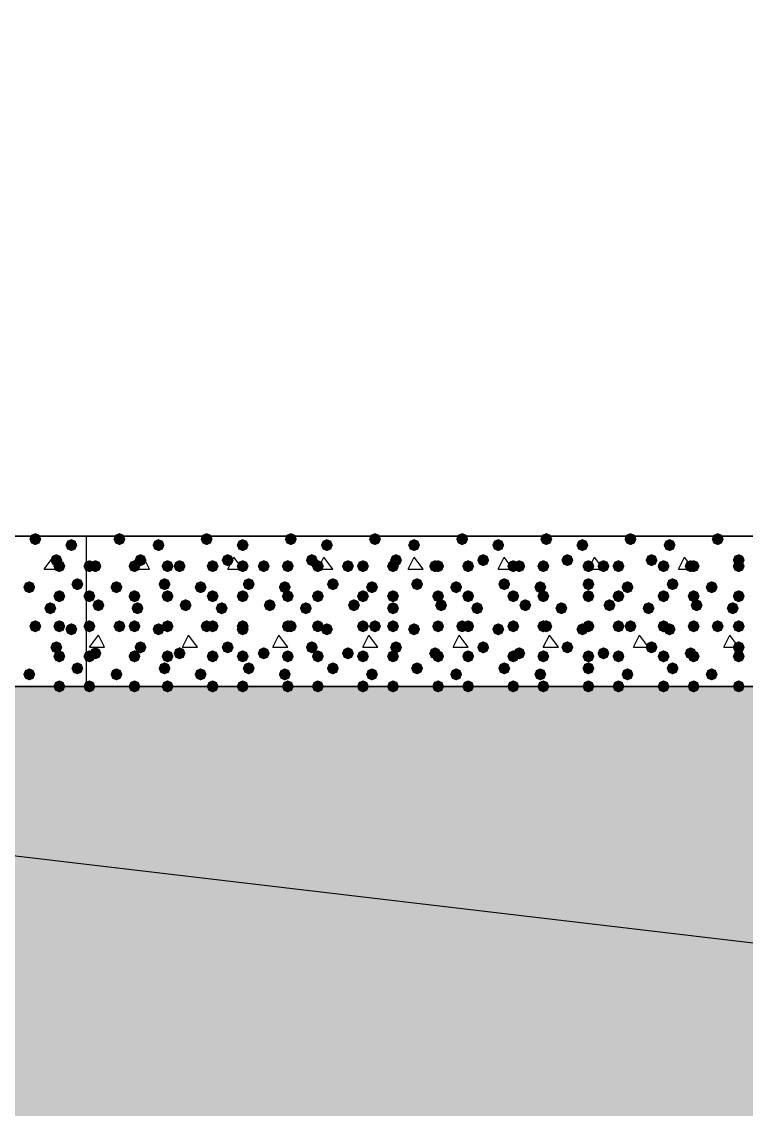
# Model space of a CAD drawing. Header units: millimetres. Extents: x 0 to 420, y 0 to 297.
# Drawn here: x 244.71 to 254.91, y 120.96 to 136.28 of the extents above; entities that cross this region are included whole.
import ezdxf

# ---------------------------------------------------------------- set-up
doc = ezdxf.new("R2010")
doc.units = ezdxf.units.MM
doc.layers.get('0').update_dxf_attribs({"linetype": 'CONTINUOUS'})

msp = doc.modelspace()

# ---------------------------------------------------------------- hatches: boundary and pattern name
at = {"true_color": 0x000007}
for points in [[(244.983, 128.989667), (244.958129, 128.929871), (244.898333, 128.905), (244.838538, 128.929871), (244.813667, 128.989667), (244.838537, 129.049462), (244.898333, 129.074333), (244.958129, 129.049463)], [(245.491, 128.905), (245.466129, 128.845204), (245.406333, 128.820333), (245.346538, 128.845204), (245.321667, 128.905), (245.346537, 128.964796), (245.406333, 128.989667), (245.466129, 128.964796)], [(245.279333, 128.693333), (245.254462, 128.633537), (245.194667, 128.608667), (245.134871, 128.633537), (245.11, 128.693333), (245.134871, 128.753129), (245.194667, 128.778), (245.254462, 128.753129)], [(245.321667, 128.608667), (245.296796, 128.548871), (245.237, 128.524), (245.177204, 128.548871), (245.152333, 128.608667), (245.177204, 128.668462), (245.237, 128.693333), (245.296796, 128.668463)], [(244.898333, 128.312333), (244.873462, 128.252537), (244.813667, 128.227667), (244.753871, 128.252537), (244.729, 128.312333), (244.753871, 128.372129), (244.813667, 128.397), (244.873462, 128.372129)], [(245.575667, 128.354667), (245.550796, 128.294871), (245.491, 128.27), (245.431204, 128.294871), (245.406333, 128.354667), (245.431204, 128.414462), (245.491, 128.439333), (245.550796, 128.414463)], [(245.321667, 128.185333), (245.296796, 128.125538), (245.237, 128.100667), (245.177204, 128.125538), (245.152333, 128.185333), (245.177204, 128.245129), (245.237, 128.27), (245.296796, 128.245129)], [(245.194667, 128.016), (245.169796, 127.956204), (245.11, 127.931333), (245.050204, 127.956204), (245.025333, 128.016), (245.050204, 128.075796), (245.11, 128.100667), (245.169796, 128.075796)], [(244.983, 127.762), (244.958129, 127.702204), (244.898333, 127.677333), (244.838538, 127.702204), (244.813667, 127.762), (244.838537, 127.821796), (244.898333, 127.846667), (244.958129, 127.821796)], [(245.321667, 127.762), (245.296796, 127.702204), (245.237, 127.677333), (245.177204, 127.702204), (245.152333, 127.762), (245.177204, 127.821796), (245.237, 127.846667), (245.296796, 127.821796)], [(245.491, 127.719667), (245.466129, 127.659871), (245.406333, 127.635), (245.346538, 127.659871), (245.321667, 127.719667), (245.346537, 127.779462), (245.406333, 127.804333), (245.466129, 127.779463)], [(245.279333, 127.465667), (245.254462, 127.405871), (245.194667, 127.381), (245.134871, 127.405871), (245.11, 127.465667), (245.134871, 127.525462), (245.194667, 127.550333), (245.254462, 127.525463)], [(245.321667, 127.338667), (245.296796, 127.278871), (245.237, 127.254), (245.177204, 127.278871), (245.152333, 127.338667), (245.177204, 127.398462), (245.237, 127.423333), (245.296796, 127.398463)], [(244.898333, 127.084667), (244.873462, 127.024871), (244.813667, 127), (244.753871, 127.024871), (244.729, 127.084667), (244.753871, 127.144462), (244.813667, 127.169333), (244.873462, 127.144463)], [(245.575667, 127.169333), (245.550796, 127.109537), (245.491, 127.084667), (245.431204, 127.109537), (245.406333, 127.169333), (245.431204, 127.229129), (245.491, 127.254), (245.550796, 127.229129)], [(245.321667, 126.915333), (245.296796, 126.855538), (245.237, 126.830667), (245.177204, 126.855538), (245.152333, 126.915333), (245.177204, 126.975129), (245.237, 127), (245.296796, 126.975129)]]:
    msp.add_hatch(color=0, dxfattribs=at).paths.add_polyline_path(points, flags=0)
at = {"true_color": 0x000008}
for points in [[(246.168333, 128.989667), (246.143463, 128.929871), (246.083667, 128.905), (246.023871, 128.929871), (245.999, 128.989667), (246.023871, 129.049462), (246.083667, 129.074333), (246.143462, 129.049463)], [(246.718667, 128.905), (246.693796, 128.845204), (246.634, 128.820333), (246.574204, 128.845204), (246.549333, 128.905), (246.574204, 128.964796), (246.634, 128.989667), (246.693796, 128.964796)], [(247.396, 128.989667), (247.371129, 128.929871), (247.311333, 128.905), (247.251538, 128.929871), (247.226667, 128.989667), (247.251537, 129.049462), (247.311333, 129.074333), (247.371129, 129.049463)], [(247.904, 128.905), (247.879129, 128.845204), (247.819333, 128.820333), (247.759538, 128.845204), (247.734667, 128.905), (247.759537, 128.964796), (247.819333, 128.989667), (247.879129, 128.964796)], [(248.581333, 128.989667), (248.556462, 128.929871), (248.496667, 128.905), (248.436871, 128.929871), (248.412, 128.989667), (248.436871, 129.049462), (248.496667, 129.074333), (248.556462, 129.049463)], [(249.089333, 128.905), (249.064462, 128.845204), (249.004667, 128.820333), (248.944871, 128.845204), (248.92, 128.905), (248.944871, 128.964796), (249.004667, 128.989667), (249.064462, 128.964796)], [(249.766667, 128.989667), (249.741796, 128.929871), (249.682, 128.905), (249.622204, 128.929871), (249.597333, 128.989667), (249.622204, 129.049462), (249.682, 129.074333), (249.741796, 129.049463)], [(250.317, 128.905), (250.292129, 128.845204), (250.232333, 128.820333), (250.172537, 128.845204), (250.147667, 128.905), (250.172537, 128.964796), (250.232333, 128.989667), (250.292129, 128.964796)], [(250.994333, 128.989667), (250.969462, 128.929871), (250.909667, 128.905), (250.849871, 128.929871), (250.825, 128.989667), (250.849871, 129.049462), (250.909667, 129.074333), (250.969462, 129.049463)], [(251.502333, 128.905), (251.477463, 128.845204), (251.417667, 128.820333), (251.357871, 128.845204), (251.333, 128.905), (251.357871, 128.964796), (251.417667, 128.989667), (251.477462, 128.964796)], [(252.179667, 128.989667), (252.154796, 128.929871), (252.095, 128.905), (252.035204, 128.929871), (252.010333, 128.989667), (252.035204, 129.049462), (252.095, 129.074333), (252.154796, 129.049463)], [(252.687667, 128.905), (252.662796, 128.845204), (252.603, 128.820333), (252.543204, 128.845204), (252.518333, 128.905), (252.543204, 128.964796), (252.603, 128.989667), (252.662796, 128.964796)], [(253.365, 128.989667), (253.340129, 128.929871), (253.280333, 128.905), (253.220538, 128.929871), (253.195667, 128.989667), (253.220537, 129.049462), (253.280333, 129.074333), (253.340129, 129.049463)], [(253.915333, 128.905), (253.890462, 128.845204), (253.830667, 128.820333), (253.770871, 128.845204), (253.746, 128.905), (253.770871, 128.964796), (253.830667, 128.989667), (253.890462, 128.964796)], [(254.592667, 128.989667), (254.567796, 128.929871), (254.508, 128.905), (254.448204, 128.929871), (254.423333, 128.989667), (254.448204, 129.049462), (254.508, 129.074333), (254.567796, 129.049463)], [(245.745, 128.608667), (245.720129, 128.548871), (245.660333, 128.524), (245.600538, 128.548871), (245.575667, 128.608667), (245.600537, 128.668462), (245.660333, 128.693333), (245.720129, 128.668463)], [(245.829667, 128.608667), (245.804796, 128.548871), (245.745, 128.524), (245.685204, 128.548871), (245.660333, 128.608667), (245.685204, 128.668462), (245.745, 128.693333), (245.804796, 128.668463)], [(246.38, 128.608667), (246.355129, 128.548871), (246.295333, 128.524), (246.235538, 128.548871), (246.210667, 128.608667), (246.235537, 128.668462), (246.295333, 128.693333), (246.355129, 128.668463)], [(246.464667, 128.693333), (246.439796, 128.633537), (246.38, 128.608667), (246.320204, 128.633537), (246.295333, 128.693333), (246.320204, 128.753129), (246.38, 128.778), (246.439796, 128.753129)], [(246.845667, 128.608667), (246.820796, 128.548871), (246.761, 128.524), (246.701204, 128.548871), (246.676333, 128.608667), (246.701204, 128.668462), (246.761, 128.693333), (246.820796, 128.668463)], [(247.015, 128.608667), (246.990129, 128.548871), (246.930333, 128.524), (246.870538, 128.548871), (246.845667, 128.608667), (246.870537, 128.668462), (246.930333, 128.693333), (246.990129, 128.668463)], [(247.480667, 128.608667), (247.455796, 128.548871), (247.396, 128.524), (247.336204, 128.548871), (247.311333, 128.608667), (247.336204, 128.668462), (247.396, 128.693333), (247.455796, 128.668463)], [(247.692333, 128.693333), (247.667463, 128.633537), (247.607667, 128.608667), (247.547871, 128.633537), (247.523, 128.693333), (247.547871, 128.753129), (247.607667, 128.778), (247.667462, 128.753129)], [(247.904, 128.608667), (247.879129, 128.548871), (247.819333, 128.524), (247.759538, 128.548871), (247.734667, 128.608667), (247.759537, 128.668462), (247.819333, 128.693333), (247.879129, 128.668463)], [(248.200333, 128.608667), (248.175462, 128.548871), (248.115667, 128.524), (248.055871, 128.548871), (248.031, 128.608667), (248.055871, 128.668462), (248.115667, 128.693333), (248.175462, 128.668463)], [(248.539, 128.608667), (248.514129, 128.548871), (248.454333, 128.524), (248.394538, 128.548871), (248.369667, 128.608667), (248.394537, 128.668462), (248.454333, 128.693333), (248.514129, 128.668463)], [(248.877667, 128.693333), (248.852796, 128.633537), (248.793, 128.608667), (248.733204, 128.633537), (248.708333, 128.693333), (248.733204, 128.753129), (248.793, 128.778), (248.852796, 128.753129)], [(248.962333, 128.608667), (248.937462, 128.548871), (248.877667, 128.524), (248.817871, 128.548871), (248.793, 128.608667), (248.817871, 128.668462), (248.877667, 128.693333), (248.937462, 128.668463)], [(249.385667, 128.608667), (249.360796, 128.548871), (249.301, 128.524), (249.241204, 128.548871), (249.216333, 128.608667), (249.241204, 128.668462), (249.301, 128.693333), (249.360796, 128.668463)], [(249.597333, 128.608667), (249.572462, 128.548871), (249.512667, 128.524), (249.452871, 128.548871), (249.428, 128.608667), (249.452871, 128.668462), (249.512667, 128.693333), (249.572462, 128.668463)], [(250.020667, 128.608667), (249.995796, 128.548871), (249.936, 128.524), (249.876204, 128.548871), (249.851333, 128.608667), (249.876204, 128.668462), (249.936, 128.693333), (249.995796, 128.668463)], [(250.063, 128.693333), (250.038129, 128.633537), (249.978333, 128.608667), (249.918538, 128.633537), (249.893667, 128.693333), (249.918537, 128.753129), (249.978333, 128.778), (250.038129, 128.753129)], [(250.613333, 128.608667), (250.588462, 128.548871), (250.528667, 128.524), (250.468871, 128.548871), (250.444, 128.608667), (250.468871, 128.668462), (250.528667, 128.693333), (250.588462, 128.668463)], [(250.655667, 128.608667), (250.630796, 128.548871), (250.571, 128.524), (250.511204, 128.548871), (250.486333, 128.608667), (250.511204, 128.668462), (250.571, 128.693333), (250.630796, 128.668463)], [(251.079, 128.608667), (251.054129, 128.548871), (250.994333, 128.524), (250.934538, 128.548871), (250.909667, 128.608667), (250.934537, 128.668462), (250.994333, 128.693333), (251.054129, 128.668463)], [(251.290667, 128.693333), (251.265796, 128.633537), (251.206, 128.608667), (251.146204, 128.633537), (251.121333, 128.693333), (251.146204, 128.753129), (251.206, 128.778), (251.265796, 128.753129)], [(251.714, 128.608667), (251.689129, 128.548871), (251.629333, 128.524), (251.569538, 128.548871), (251.544667, 128.608667), (251.569537, 128.668462), (251.629333, 128.693333), (251.689129, 128.668463)], [(251.798667, 128.608667), (251.773796, 128.548871), (251.714, 128.524), (251.654204, 128.548871), (251.629333, 128.608667), (251.654204, 128.668462), (251.714, 128.693333), (251.773796, 128.668463)], [(252.137333, 128.608667), (252.112462, 128.548871), (252.052667, 128.524), (251.992871, 128.548871), (251.968, 128.608667), (251.992871, 128.668462), (252.052667, 128.693333), (252.112462, 128.668463)], [(252.476, 128.693333), (252.451129, 128.633537), (252.391333, 128.608667), (252.331538, 128.633537), (252.306667, 128.693333), (252.331537, 128.753129), (252.391333, 128.778), (252.451129, 128.753129)], [(252.772333, 128.608667), (252.747462, 128.548871), (252.687667, 128.524), (252.627871, 128.548871), (252.603, 128.608667), (252.627871, 128.668462), (252.687667, 128.693333), (252.747462, 128.668463)], [(252.984, 128.608667), (252.959129, 128.548871), (252.899333, 128.524), (252.839538, 128.548871), (252.814667, 128.608667), (252.839537, 128.668462), (252.899333, 128.693333), (252.959129, 128.668463)], [(253.195667, 128.608667), (253.170796, 128.548871), (253.111, 128.524), (253.051204, 128.548871), (253.026333, 128.608667), (253.051204, 128.668462), (253.111, 128.693333), (253.170796, 128.668463)], [(253.661333, 128.693333), (253.636462, 128.633537), (253.576667, 128.608667), (253.516871, 128.633537), (253.492, 128.693333), (253.516871, 128.753129), (253.576667, 128.778), (253.636462, 128.753129)], [(253.830667, 128.608667), (253.805796, 128.548871), (253.746, 128.524), (253.686204, 128.548871), (253.661333, 128.608667), (253.686204, 128.668462), (253.746, 128.693333), (253.805796, 128.668463)], [(254.211667, 128.608667), (254.186796, 128.548871), (254.127, 128.524), (254.067204, 128.548871), (254.042333, 128.608667), (254.067204, 128.668462), (254.127, 128.693333), (254.186796, 128.668463)], [(254.254, 128.608667), (254.229129, 128.548871), (254.169333, 128.524), (254.109537, 128.548871), (254.084667, 128.608667), (254.109537, 128.668462), (254.169333, 128.693333), (254.229129, 128.668463)], [(254.889, 128.693333), (254.864129, 128.633537), (254.804333, 128.608667), (254.744538, 128.633537), (254.719667, 128.693333), (254.744537, 128.753129), (254.804333, 128.778), (254.864129, 128.753129)], [(254.889, 128.608667), (254.864129, 128.548871), (254.804333, 128.524), (254.744538, 128.548871), (254.719667, 128.608667), (254.744537, 128.668462), (254.804333, 128.693333), (254.864129, 128.668463)], [(246.126, 128.312333), (246.101129, 128.252537), (246.041333, 128.227667), (245.981538, 128.252537), (245.956667, 128.312333), (245.981537, 128.372129), (246.041333, 128.397), (246.101129, 128.372129)], [(246.803333, 128.354667), (246.778462, 128.294871), (246.718667, 128.27), (246.658871, 128.294871), (246.634, 128.354667), (246.658871, 128.414462), (246.718667, 128.439333), (246.778462, 128.414463)], [(247.311333, 128.312333), (247.286462, 128.252537), (247.226667, 128.227667), (247.166871, 128.252537), (247.142, 128.312333), (247.166871, 128.372129), (247.226667, 128.397), (247.286462, 128.372129)], [(247.988667, 128.354667), (247.963796, 128.294871), (247.904, 128.27), (247.844204, 128.294871), (247.819333, 128.354667), (247.844204, 128.414462), (247.904, 128.439333), (247.963796, 128.414463)], [(248.496667, 128.312333), (248.471796, 128.252537), (248.412, 128.227667), (248.352204, 128.252537), (248.327333, 128.312333), (248.352204, 128.372129), (248.412, 128.397), (248.471796, 128.372129)], [(249.174, 128.354667), (249.149129, 128.294871), (249.089333, 128.27), (249.029538, 128.294871), (249.004667, 128.354667), (249.029537, 128.414462), (249.089333, 128.439333), (249.149129, 128.414463)], [(249.724333, 128.312333), (249.699462, 128.252537), (249.639667, 128.227667), (249.579871, 128.252537), (249.555, 128.312333), (249.579871, 128.372129), (249.639667, 128.397), (249.699462, 128.372129)], [(250.359333, 128.354667), (250.334463, 128.294871), (250.274667, 128.27), (250.214871, 128.294871), (250.19, 128.354667), (250.214871, 128.414462), (250.274667, 128.439333), (250.334462, 128.414463)], [(250.909667, 128.312333), (250.884796, 128.252537), (250.825, 128.227667), (250.765204, 128.252537), (250.740333, 128.312333), (250.765204, 128.372129), (250.825, 128.397), (250.884796, 128.372129)], [(251.587, 128.354667), (251.562129, 128.294871), (251.502333, 128.27), (251.442537, 128.294871), (251.417667, 128.354667), (251.442537, 128.414462), (251.502333, 128.439333), (251.562129, 128.414463)], [(252.095, 128.312333), (252.070129, 128.252537), (252.010333, 128.227667), (251.950538, 128.252537), (251.925667, 128.312333), (251.950537, 128.372129), (252.010333, 128.397), (252.070129, 128.372129)], [(252.772333, 128.354667), (252.747462, 128.294871), (252.687667, 128.27), (252.627871, 128.294871), (252.603, 128.354667), (252.627871, 128.414462), (252.687667, 128.439333), (252.747462, 128.414463)], [(253.322667, 128.312333), (253.297796, 128.252537), (253.238, 128.227667), (253.178204, 128.252537), (253.153333, 128.312333), (253.178204, 128.372129), (253.238, 128.397), (253.297796, 128.372129)], [(253.957667, 128.354667), (253.932796, 128.294871), (253.873, 128.27), (253.813204, 128.294871), (253.788333, 128.354667), (253.813204, 128.414462), (253.873, 128.439333), (253.932796, 128.414463)], [(254.508, 128.312333), (254.483129, 128.252537), (254.423333, 128.227667), (254.363538, 128.252537), (254.338667, 128.312333), (254.363537, 128.372129), (254.423333, 128.397), (254.483129, 128.372129)], [(245.745, 128.185333), (245.720129, 128.125538), (245.660333, 128.100667), (245.600538, 128.125538), (245.575667, 128.185333), (245.600537, 128.245129), (245.660333, 128.27), (245.720129, 128.245129)], [(246.38, 128.185333), (246.355129, 128.125538), (246.295333, 128.100667), (246.235538, 128.125538), (246.210667, 128.185333), (246.235537, 128.245129), (246.295333, 128.27), (246.355129, 128.245129)], [(246.845667, 128.185333), (246.820796, 128.125538), (246.761, 128.100667), (246.701204, 128.125538), (246.676333, 128.185333), (246.701204, 128.245129), (246.761, 128.27), (246.820796, 128.245129)], [(247.480667, 128.185333), (247.455796, 128.125538), (247.396, 128.100667), (247.336204, 128.125538), (247.311333, 128.185333), (247.336204, 128.245129), (247.396, 128.27), (247.455796, 128.245129)], [(247.904, 128.185333), (247.879129, 128.125538), (247.819333, 128.100667), (247.759538, 128.125538), (247.734667, 128.185333), (247.759537, 128.245129), (247.819333, 128.27), (247.879129, 128.245129)], [(248.539, 128.185333), (248.514129, 128.125538), (248.454333, 128.100667), (248.394538, 128.125538), (248.369667, 128.185333), (248.394537, 128.245129), (248.454333, 128.27), (248.514129, 128.245129)], [(248.962333, 128.185333), (248.937462, 128.125538), (248.877667, 128.100667), (248.817871, 128.125538), (248.793, 128.185333), (248.817871, 128.245129), (248.877667, 128.27), (248.937462, 128.245129)], [(249.597333, 128.185333), (249.572462, 128.125538), (249.512667, 128.100667), (249.452871, 128.125538), (249.428, 128.185333), (249.452871, 128.245129), (249.512667, 128.27), (249.572462, 128.245129)], [(250.020667, 128.185333), (249.995796, 128.125538), (249.936, 128.100667), (249.876204, 128.125538), (249.851333, 128.185333), (249.876204, 128.245129), (249.936, 128.27), (249.995796, 128.245129)], [(250.655667, 128.185333), (250.630796, 128.125538), (250.571, 128.100667), (250.511204, 128.125538), (250.486333, 128.185333), (250.511204, 128.245129), (250.571, 128.27), (250.630796, 128.245129)], [(251.079, 128.185333), (251.054129, 128.125538), (250.994333, 128.100667), (250.934538, 128.125538), (250.909667, 128.185333), (250.934537, 128.245129), (250.994333, 128.27), (251.054129, 128.245129)], [(251.714, 128.185333), (251.689129, 128.125538), (251.629333, 128.100667), (251.569538, 128.125538), (251.544667, 128.185333), (251.569537, 128.245129), (251.629333, 128.27), (251.689129, 128.245129)], [(252.137333, 128.185333), (252.112462, 128.125538), (252.052667, 128.100667), (251.992871, 128.125538), (251.968, 128.185333), (251.992871, 128.245129), (252.052667, 128.27), (252.112462, 128.245129)], [(252.772333, 128.185333), (252.747462, 128.125538), (252.687667, 128.100667), (252.627871, 128.125538), (252.603, 128.185333), (252.627871, 128.245129), (252.687667, 128.27), (252.747462, 128.245129)], [(253.195667, 128.185333), (253.170796, 128.125538), (253.111, 128.100667), (253.051204, 128.125538), (253.026333, 128.185333), (253.051204, 128.245129), (253.111, 128.27), (253.170796, 128.245129)], [(253.830667, 128.185333), (253.805796, 128.125538), (253.746, 128.100667), (253.686204, 128.125538), (253.661333, 128.185333), (253.686204, 128.245129), (253.746, 128.27), (253.805796, 128.245129)], [(254.254, 128.185333), (254.229129, 128.125538), (254.169333, 128.100667), (254.109537, 128.125538), (254.084667, 128.185333), (254.109537, 128.245129), (254.169333, 128.27), (254.229129, 128.245129)], [(254.889, 128.185333), (254.864129, 128.125538), (254.804333, 128.100667), (254.744538, 128.125538), (254.719667, 128.185333), (254.744537, 128.245129), (254.804333, 128.27), (254.864129, 128.245129)], [(245.872, 128.058333), (245.847129, 127.998538), (245.787333, 127.973667), (245.727537, 127.998538), (245.702667, 128.058333), (245.727537, 128.118129), (245.787333, 128.143), (245.847129, 128.118129)], [(246.422333, 128.016), (246.397462, 127.956204), (246.337667, 127.931333), (246.277871, 127.956204), (246.253, 128.016), (246.277871, 128.075796), (246.337667, 128.100667), (246.397462, 128.075796)], [(247.099667, 128.058333), (247.074796, 127.998538), (247.015, 127.973667), (246.955204, 127.998538), (246.930333, 128.058333), (246.955204, 128.118129), (247.015, 128.143), (247.074796, 128.118129)], [(247.607667, 128.016), (247.582796, 127.956204), (247.523, 127.931333), (247.463204, 127.956204), (247.438333, 128.016), (247.463204, 128.075796), (247.523, 128.100667), (247.582796, 128.075796)], [(248.285, 128.058333), (248.260129, 127.998538), (248.200333, 127.973667), (248.140537, 127.998538), (248.115667, 128.058333), (248.140537, 128.118129), (248.200333, 128.143), (248.260129, 128.118129)], [(248.793, 128.016), (248.768129, 127.956204), (248.708333, 127.931333), (248.648538, 127.956204), (248.623667, 128.016), (248.648537, 128.075796), (248.708333, 128.100667), (248.768129, 128.075796)], [(249.470333, 128.058333), (249.445462, 127.998538), (249.385667, 127.973667), (249.325871, 127.998538), (249.301, 128.058333), (249.325871, 128.118129), (249.385667, 128.143), (249.445462, 128.118129)], [(250.020667, 128.016), (249.995796, 127.956204), (249.936, 127.931333), (249.876204, 127.956204), (249.851333, 128.016), (249.876204, 128.075796), (249.936, 128.100667), (249.995796, 128.075796)], [(250.698, 128.058333), (250.673129, 127.998538), (250.613333, 127.973667), (250.553538, 127.998538), (250.528667, 128.058333), (250.553537, 128.118129), (250.613333, 128.143), (250.673129, 128.118129)], [(251.206, 128.016), (251.181129, 127.956204), (251.121333, 127.931333), (251.061538, 127.956204), (251.036667, 128.016), (251.061537, 128.075796), (251.121333, 128.100667), (251.181129, 128.075796)], [(251.883333, 128.058333), (251.858462, 127.998538), (251.798667, 127.973667), (251.738871, 127.998538), (251.714, 128.058333), (251.738871, 128.118129), (251.798667, 128.143), (251.858462, 128.118129)], [(252.391333, 128.016), (252.366462, 127.956204), (252.306667, 127.931333), (252.246871, 127.956204), (252.222, 128.016), (252.246871, 128.075796), (252.306667, 128.100667), (252.366462, 128.075796)], [(253.068667, 128.058333), (253.043796, 127.998538), (252.984, 127.973667), (252.924204, 127.998538), (252.899333, 128.058333), (252.924204, 128.118129), (252.984, 128.143), (253.043796, 128.118129)], [(253.619, 128.016), (253.594129, 127.956204), (253.534333, 127.931333), (253.474538, 127.956204), (253.449667, 128.016), (253.474537, 128.075796), (253.534333, 128.100667), (253.594129, 128.075796)], [(254.296333, 128.058333), (254.271462, 127.998538), (254.211667, 127.973667), (254.151871, 127.998538), (254.127, 128.058333), (254.151871, 128.118129), (254.211667, 128.143), (254.271462, 128.118129)], [(254.804333, 128.016), (254.779462, 127.956204), (254.719667, 127.931333), (254.659871, 127.956204), (254.635, 128.016), (254.659871, 128.075796), (254.719667, 128.100667), (254.779462, 128.075796)], [(245.745, 127.762), (245.720129, 127.702204), (245.660333, 127.677333), (245.600538, 127.702204), (245.575667, 127.762), (245.600537, 127.821796), (245.660333, 127.846667), (245.720129, 127.821796)], [(246.168333, 127.762), (246.143463, 127.702204), (246.083667, 127.677333), (246.023871, 127.702204), (245.999, 127.762), (246.023871, 127.821796), (246.083667, 127.846667), (246.143462, 127.821796)], [(246.38, 127.762), (246.355129, 127.702204), (246.295333, 127.677333), (246.235538, 127.702204), (246.210667, 127.762), (246.235537, 127.821796), (246.295333, 127.846667), (246.355129, 127.821796)], [(246.718667, 127.719667), (246.693796, 127.659871), (246.634, 127.635), (246.574204, 127.659871), (246.549333, 127.719667), (246.574204, 127.779462), (246.634, 127.804333), (246.693796, 127.779463)], [(246.845667, 127.762), (246.820796, 127.702204), (246.761, 127.677333), (246.701204, 127.702204), (246.676333, 127.762), (246.701204, 127.821796), (246.761, 127.846667), (246.820796, 127.821796)], [(247.396, 127.762), (247.371129, 127.702204), (247.311333, 127.677333), (247.251538, 127.702204), (247.226667, 127.762), (247.251537, 127.821796), (247.311333, 127.846667), (247.371129, 127.821796)], [(247.480667, 127.762), (247.455796, 127.702204), (247.396, 127.677333), (247.336204, 127.702204), (247.311333, 127.762), (247.336204, 127.821796), (247.396, 127.846667), (247.455796, 127.821796)], [(247.904, 127.762), (247.879129, 127.702204), (247.819333, 127.677333), (247.759538, 127.702204), (247.734667, 127.762), (247.759537, 127.821796), (247.819333, 127.846667), (247.879129, 127.821796)], [(247.904, 127.719667), (247.879129, 127.659871), (247.819333, 127.635), (247.759538, 127.659871), (247.734667, 127.719667), (247.759537, 127.779462), (247.819333, 127.804333), (247.879129, 127.779463)], [(248.539, 127.762), (248.514129, 127.702204), (248.454333, 127.677333), (248.394538, 127.702204), (248.369667, 127.762), (248.394537, 127.821796), (248.454333, 127.846667), (248.514129, 127.821796)], [(248.581333, 127.762), (248.556462, 127.702204), (248.496667, 127.677333), (248.436871, 127.702204), (248.412, 127.762), (248.436871, 127.821796), (248.496667, 127.846667), (248.556462, 127.821796)], [(248.962333, 127.762), (248.937462, 127.702204), (248.877667, 127.677333), (248.817871, 127.702204), (248.793, 127.762), (248.817871, 127.821796), (248.877667, 127.846667), (248.937462, 127.821796)], [(249.089333, 127.719667), (249.064462, 127.659871), (249.004667, 127.635), (248.944871, 127.659871), (248.92, 127.719667), (248.944871, 127.779462), (249.004667, 127.804333), (249.064462, 127.779463)], [(249.597333, 127.762), (249.572462, 127.702204), (249.512667, 127.677333), (249.452871, 127.702204), (249.428, 127.762), (249.452871, 127.821796), (249.512667, 127.846667), (249.572462, 127.821796)], [(249.766667, 127.762), (249.741796, 127.702204), (249.682, 127.677333), (249.622204, 127.702204), (249.597333, 127.762), (249.622204, 127.821796), (249.682, 127.846667), (249.741796, 127.821796)], [(250.020667, 127.762), (249.995796, 127.702204), (249.936, 127.677333), (249.876204, 127.702204), (249.851333, 127.762), (249.876204, 127.821796), (249.936, 127.846667), (249.995796, 127.821796)], [(250.317, 127.719667), (250.292129, 127.659871), (250.232333, 127.635), (250.172537, 127.659871), (250.147667, 127.719667), (250.172537, 127.779462), (250.232333, 127.804333), (250.292129, 127.779463)], [(250.655667, 127.762), (250.630796, 127.702204), (250.571, 127.677333), (250.511204, 127.702204), (250.486333, 127.762), (250.511204, 127.821796), (250.571, 127.846667), (250.630796, 127.821796)], [(250.994333, 127.762), (250.969462, 127.702204), (250.909667, 127.677333), (250.849871, 127.702204), (250.825, 127.762), (250.849871, 127.821796), (250.909667, 127.846667), (250.969462, 127.821796)], [(251.079, 127.762), (251.054129, 127.702204), (250.994333, 127.677333), (250.934538, 127.702204), (250.909667, 127.762), (250.934537, 127.821796), (250.994333, 127.846667), (251.054129, 127.821796)], [(251.502333, 127.719667), (251.477463, 127.659871), (251.417667, 127.635), (251.357871, 127.659871), (251.333, 127.719667), (251.357871, 127.779462), (251.417667, 127.804333), (251.477462, 127.779463)], [(251.714, 127.762), (251.689129, 127.702204), (251.629333, 127.677333), (251.569538, 127.702204), (251.544667, 127.762), (251.569537, 127.821796), (251.629333, 127.846667), (251.689129, 127.821796)], [(252.137333, 127.762), (252.112462, 127.702204), (252.052667, 127.677333), (251.992871, 127.702204), (251.968, 127.762), (251.992871, 127.821796), (252.052667, 127.846667), (252.112462, 127.821796)], [(252.179667, 127.762), (252.154796, 127.702204), (252.095, 127.677333), (252.035204, 127.702204), (252.010333, 127.762), (252.035204, 127.821796), (252.095, 127.846667), (252.154796, 127.821796)], [(252.687667, 127.719667), (252.662796, 127.659871), (252.603, 127.635), (252.543204, 127.659871), (252.518333, 127.719667), (252.543204, 127.779462), (252.603, 127.804333), (252.662796, 127.779463)], [(252.772333, 127.762), (252.747462, 127.702204), (252.687667, 127.677333), (252.627871, 127.702204), (252.603, 127.762), (252.627871, 127.821796), (252.687667, 127.846667), (252.747462, 127.821796)], [(253.195667, 127.762), (253.170796, 127.702204), (253.111, 127.677333), (253.051204, 127.702204), (253.026333, 127.762), (253.051204, 127.821796), (253.111, 127.846667), (253.170796, 127.821796)], [(253.365, 127.762), (253.340129, 127.702204), (253.280333, 127.677333), (253.220538, 127.702204), (253.195667, 127.762), (253.220537, 127.821796), (253.280333, 127.846667), (253.340129, 127.821796)], [(253.830667, 127.762), (253.805796, 127.702204), (253.746, 127.677333), (253.686204, 127.702204), (253.661333, 127.762), (253.686204, 127.821796), (253.746, 127.846667), (253.805796, 127.821796)], [(253.915333, 127.719667), (253.890462, 127.659871), (253.830667, 127.635), (253.770871, 127.659871), (253.746, 127.719667), (253.770871, 127.779462), (253.830667, 127.804333), (253.890462, 127.779463)], [(254.254, 127.762), (254.229129, 127.702204), (254.169333, 127.677333), (254.109537, 127.702204), (254.084667, 127.762), (254.109537, 127.821796), (254.169333, 127.846667), (254.229129, 127.821796)], [(254.592667, 127.762), (254.567796, 127.702204), (254.508, 127.677333), (254.448204, 127.702204), (254.423333, 127.762), (254.448204, 127.821796), (254.508, 127.846667), (254.567796, 127.821796)], [(254.889, 127.762), (254.864129, 127.702204), (254.804333, 127.677333), (254.744538, 127.702204), (254.719667, 127.762), (254.744537, 127.821796), (254.804333, 127.846667), (254.864129, 127.821796)], [(245.829667, 127.381), (245.804796, 127.321204), (245.745, 127.296333), (245.685204, 127.321204), (245.660333, 127.381), (245.685204, 127.440796), (245.745, 127.465667), (245.804796, 127.440796)], [(246.464667, 127.465667), (246.439796, 127.405871), (246.38, 127.381), (246.320204, 127.405871), (246.295333, 127.465667), (246.320204, 127.525462), (246.38, 127.550333), (246.439796, 127.525463)], [(247.015, 127.381), (246.990129, 127.321204), (246.930333, 127.296333), (246.870538, 127.321204), (246.845667, 127.381), (246.870537, 127.440796), (246.930333, 127.465667), (246.990129, 127.440796)], [(247.692333, 127.465667), (247.667463, 127.405871), (247.607667, 127.381), (247.547871, 127.405871), (247.523, 127.465667), (247.547871, 127.525462), (247.607667, 127.550333), (247.667462, 127.525463)], [(248.200333, 127.381), (248.175462, 127.321204), (248.115667, 127.296333), (248.055871, 127.321204), (248.031, 127.381), (248.055871, 127.440796), (248.115667, 127.465667), (248.175462, 127.440796)], [(248.877667, 127.465667), (248.852796, 127.405871), (248.793, 127.381), (248.733204, 127.405871), (248.708333, 127.465667), (248.733204, 127.525462), (248.793, 127.550333), (248.852796, 127.525463)], [(249.385667, 127.381), (249.360796, 127.321204), (249.301, 127.296333), (249.241204, 127.321204), (249.216333, 127.381), (249.241204, 127.440796), (249.301, 127.465667), (249.360796, 127.440796)], [(250.063, 127.465667), (250.038129, 127.405871), (249.978333, 127.381), (249.918538, 127.405871), (249.893667, 127.465667), (249.918537, 127.525462), (249.978333, 127.550333), (250.038129, 127.525463)], [(250.613333, 127.381), (250.588462, 127.321204), (250.528667, 127.296333), (250.468871, 127.321204), (250.444, 127.381), (250.468871, 127.440796), (250.528667, 127.465667), (250.588462, 127.440796)], [(251.290667, 127.465667), (251.265796, 127.405871), (251.206, 127.381), (251.146204, 127.405871), (251.121333, 127.465667), (251.146204, 127.525462), (251.206, 127.550333), (251.265796, 127.525463)], [(251.798667, 127.381), (251.773796, 127.321204), (251.714, 127.296333), (251.654204, 127.321204), (251.629333, 127.381), (251.654204, 127.440796), (251.714, 127.465667), (251.773796, 127.440796)], [(252.476, 127.465667), (252.451129, 127.405871), (252.391333, 127.381), (252.331538, 127.405871), (252.306667, 127.465667), (252.331537, 127.525462), (252.391333, 127.550333), (252.451129, 127.525463)], [(252.984, 127.381), (252.959129, 127.321204), (252.899333, 127.296333), (252.839538, 127.321204), (252.814667, 127.381), (252.839537, 127.440796), (252.899333, 127.465667), (252.959129, 127.440796)], [(253.661333, 127.465667), (253.636462, 127.405871), (253.576667, 127.381), (253.516871, 127.405871), (253.492, 127.465667), (253.516871, 127.525462), (253.576667, 127.550333), (253.636462, 127.525463)], [(254.211667, 127.381), (254.186796, 127.321204), (254.127, 127.296333), (254.067204, 127.321204), (254.042333, 127.381), (254.067204, 127.440796), (254.127, 127.465667), (254.186796, 127.440796)], [(254.889, 127.465667), (254.864129, 127.405871), (254.804333, 127.381), (254.744538, 127.405871), (254.719667, 127.465667), (254.744537, 127.525462), (254.804333, 127.550333), (254.864129, 127.525463)], [(245.745, 127.338667), (245.720129, 127.278871), (245.660333, 127.254), (245.600538, 127.278871), (245.575667, 127.338667), (245.600537, 127.398462), (245.660333, 127.423333), (245.720129, 127.398463)], [(246.38, 127.338667), (246.355129, 127.278871), (246.295333, 127.254), (246.235538, 127.278871), (246.210667, 127.338667), (246.235537, 127.398462), (246.295333, 127.423333), (246.355129, 127.398463)], [(246.845667, 127.338667), (246.820796, 127.278871), (246.761, 127.254), (246.701204, 127.278871), (246.676333, 127.338667), (246.701204, 127.398462), (246.761, 127.423333), (246.820796, 127.398463)], [(247.480667, 127.338667), (247.455796, 127.278871), (247.396, 127.254), (247.336204, 127.278871), (247.311333, 127.338667), (247.336204, 127.398462), (247.396, 127.423333), (247.455796, 127.398463)], [(247.904, 127.338667), (247.879129, 127.278871), (247.819333, 127.254), (247.759538, 127.278871), (247.734667, 127.338667), (247.759537, 127.398462), (247.819333, 127.423333), (247.879129, 127.398463)], [(248.539, 127.338667), (248.514129, 127.278871), (248.454333, 127.254), (248.394538, 127.278871), (248.369667, 127.338667), (248.394537, 127.398462), (248.454333, 127.423333), (248.514129, 127.398463)], [(248.962333, 127.338667), (248.937462, 127.278871), (248.877667, 127.254), (248.817871, 127.278871), (248.793, 127.338667), (248.817871, 127.398462), (248.877667, 127.423333), (248.937462, 127.398463)], [(249.597333, 127.338667), (249.572462, 127.278871), (249.512667, 127.254), (249.452871, 127.278871), (249.428, 127.338667), (249.452871, 127.398462), (249.512667, 127.423333), (249.572462, 127.398463)], [(250.020667, 127.338667), (249.995796, 127.278871), (249.936, 127.254), (249.876204, 127.278871), (249.851333, 127.338667), (249.876204, 127.398462), (249.936, 127.423333), (249.995796, 127.398463)], [(250.655667, 127.338667), (250.630796, 127.278871), (250.571, 127.254), (250.511204, 127.278871), (250.486333, 127.338667), (250.511204, 127.398462), (250.571, 127.423333), (250.630796, 127.398463)], [(251.079, 127.338667), (251.054129, 127.278871), (250.994333, 127.254), (250.934538, 127.278871), (250.909667, 127.338667), (250.934537, 127.398462), (250.994333, 127.423333), (251.054129, 127.398463)], [(251.714, 127.338667), (251.689129, 127.278871), (251.629333, 127.254), (251.569538, 127.278871), (251.544667, 127.338667), (251.569537, 127.398462), (251.629333, 127.423333), (251.689129, 127.398463)], [(252.137333, 127.338667), (252.112462, 127.278871), (252.052667, 127.254), (251.992871, 127.278871), (251.968, 127.338667), (251.992871, 127.398462), (252.052667, 127.423333), (252.112462, 127.398463)], [(252.772333, 127.338667), (252.747462, 127.278871), (252.687667, 127.254), (252.627871, 127.278871), (252.603, 127.338667), (252.627871, 127.398462), (252.687667, 127.423333), (252.747462, 127.398463)], [(253.195667, 127.338667), (253.170796, 127.278871), (253.111, 127.254), (253.051204, 127.278871), (253.026333, 127.338667), (253.051204, 127.398462), (253.111, 127.423333), (253.170796, 127.398463)], [(253.830667, 127.338667), (253.805796, 127.278871), (253.746, 127.254), (253.686204, 127.278871), (253.661333, 127.338667), (253.686204, 127.398462), (253.746, 127.423333), (253.805796, 127.398463)], [(254.254, 127.338667), (254.229129, 127.278871), (254.169333, 127.254), (254.109537, 127.278871), (254.084667, 127.338667), (254.109537, 127.398462), (254.169333, 127.423333), (254.229129, 127.398463)], [(254.889, 127.338667), (254.864129, 127.278871), (254.804333, 127.254), (254.744538, 127.278871), (254.719667, 127.338667), (254.744537, 127.398462), (254.804333, 127.423333), (254.864129, 127.398463)], [(246.126, 127.084667), (246.101129, 127.024871), (246.041333, 127), (245.981538, 127.024871), (245.956667, 127.084667), (245.981537, 127.144462), (246.041333, 127.169333), (246.101129, 127.144463)], [(246.803333, 127.169333), (246.778462, 127.109537), (246.718667, 127.084667), (246.658871, 127.109537), (246.634, 127.169333), (246.658871, 127.229129), (246.718667, 127.254), (246.778462, 127.229129)], [(247.311333, 127.084667), (247.286462, 127.024871), (247.226667, 127), (247.166871, 127.024871), (247.142, 127.084667), (247.166871, 127.144462), (247.226667, 127.169333), (247.286462, 127.144463)], [(247.988667, 127.169333), (247.963796, 127.109537), (247.904, 127.084667), (247.844204, 127.109537), (247.819333, 127.169333), (247.844204, 127.229129), (247.904, 127.254), (247.963796, 127.229129)], [(248.496667, 127.084667), (248.471796, 127.024871), (248.412, 127), (248.352204, 127.024871), (248.327333, 127.084667), (248.352204, 127.144462), (248.412, 127.169333), (248.471796, 127.144463)], [(249.174, 127.169333), (249.149129, 127.109537), (249.089333, 127.084667), (249.029538, 127.109537), (249.004667, 127.169333), (249.029537, 127.229129), (249.089333, 127.254), (249.149129, 127.229129)], [(249.724333, 127.084667), (249.699462, 127.024871), (249.639667, 127), (249.579871, 127.024871), (249.555, 127.084667), (249.579871, 127.144462), (249.639667, 127.169333), (249.699462, 127.144463)], [(250.359333, 127.169333), (250.334463, 127.109537), (250.274667, 127.084667), (250.214871, 127.109537), (250.19, 127.169333), (250.214871, 127.229129), (250.274667, 127.254), (250.334462, 127.229129)], [(250.909667, 127.084667), (250.884796, 127.024871), (250.825, 127), (250.765204, 127.024871), (250.740333, 127.084667), (250.765204, 127.144462), (250.825, 127.169333), (250.884796, 127.144463)], [(251.587, 127.169333), (251.562129, 127.109537), (251.502333, 127.084667), (251.442537, 127.109537), (251.417667, 127.169333), (251.442537, 127.229129), (251.502333, 127.254), (251.562129, 127.229129)], [(252.095, 127.084667), (252.070129, 127.024871), (252.010333, 127), (251.950538, 127.024871), (251.925667, 127.084667), (251.950537, 127.144462), (252.010333, 127.169333), (252.070129, 127.144463)], [(252.772333, 127.169333), (252.747462, 127.109537), (252.687667, 127.084667), (252.627871, 127.109537), (252.603, 127.169333), (252.627871, 127.229129), (252.687667, 127.254), (252.747462, 127.229129)], [(253.322667, 127.084667), (253.297796, 127.024871), (253.238, 127), (253.178204, 127.024871), (253.153333, 127.084667), (253.178204, 127.144462), (253.238, 127.169333), (253.297796, 127.144463)], [(253.957667, 127.169333), (253.932796, 127.109537), (253.873, 127.084667), (253.813204, 127.109537), (253.788333, 127.169333), (253.813204, 127.229129), (253.873, 127.254), (253.932796, 127.229129)], [(254.508, 127.084667), (254.483129, 127.024871), (254.423333, 127), (254.363538, 127.024871), (254.338667, 127.084667), (254.363537, 127.144462), (254.423333, 127.169333), (254.483129, 127.144463)], [(245.745, 126.915333), (245.720129, 126.855538), (245.660333, 126.830667), (245.600538, 126.855538), (245.575667, 126.915333), (245.600537, 126.975129), (245.660333, 127), (245.720129, 126.975129)], [(246.38, 126.915333), (246.355129, 126.855538), (246.295333, 126.830667), (246.235538, 126.855538), (246.210667, 126.915333), (246.235537, 126.975129), (246.295333, 127), (246.355129, 126.975129)], [(246.845667, 126.915333), (246.820796, 126.855538), (246.761, 126.830667), (246.701204, 126.855538), (246.676333, 126.915333), (246.701204, 126.975129), (246.761, 127), (246.820796, 126.975129)], [(247.480667, 126.915333), (247.455796, 126.855538), (247.396, 126.830667), (247.336204, 126.855538), (247.311333, 126.915333), (247.336204, 126.975129), (247.396, 127), (247.455796, 126.975129)], [(247.904, 126.915333), (247.879129, 126.855538), (247.819333, 126.830667), (247.759538, 126.855538), (247.734667, 126.915333), (247.759537, 126.975129), (247.819333, 127), (247.879129, 126.975129)], [(248.539, 126.915333), (248.514129, 126.855538), (248.454333, 126.830667), (248.394538, 126.855538), (248.369667, 126.915333), (248.394537, 126.975129), (248.454333, 127), (248.514129, 126.975129)], [(248.962333, 126.915333), (248.937462, 126.855538), (248.877667, 126.830667), (248.817871, 126.855538), (248.793, 126.915333), (248.817871, 126.975129), (248.877667, 127), (248.937462, 126.975129)], [(249.597333, 126.915333), (249.572462, 126.855538), (249.512667, 126.830667), (249.452871, 126.855538), (249.428, 126.915333), (249.452871, 126.975129), (249.512667, 127), (249.572462, 126.975129)], [(250.020667, 126.915333), (249.995796, 126.855538), (249.936, 126.830667), (249.876204, 126.855538), (249.851333, 126.915333), (249.876204, 126.975129), (249.936, 127), (249.995796, 126.975129)], [(250.655667, 126.915333), (250.630796, 126.855538), (250.571, 126.830667), (250.511204, 126.855538), (250.486333, 126.915333), (250.511204, 126.975129), (250.571, 127), (250.630796, 126.975129)], [(251.079, 126.915333), (251.054129, 126.855538), (250.994333, 126.830667), (250.934538, 126.855538), (250.909667, 126.915333), (250.934537, 126.975129), (250.994333, 127), (251.054129, 126.975129)], [(251.714, 126.915333), (251.689129, 126.855538), (251.629333, 126.830667), (251.569538, 126.855538), (251.544667, 126.915333), (251.569537, 126.975129), (251.629333, 127), (251.689129, 126.975129)], [(252.137333, 126.915333), (252.112462, 126.855538), (252.052667, 126.830667), (251.992871, 126.855538), (251.968, 126.915333), (251.992871, 126.975129), (252.052667, 127), (252.112462, 126.975129)], [(252.772333, 126.915333), (252.747462, 126.855538), (252.687667, 126.830667), (252.627871, 126.855538), (252.603, 126.915333), (252.627871, 126.975129), (252.687667, 127), (252.747462, 126.975129)], [(253.195667, 126.915333), (253.170796, 126.855538), (253.111, 126.830667), (253.051204, 126.855538), (253.026333, 126.915333), (253.051204, 126.975129), (253.111, 127), (253.170796, 126.975129)], [(253.830667, 126.915333), (253.805796, 126.855538), (253.746, 126.830667), (253.686204, 126.855538), (253.661333, 126.915333), (253.686204, 126.975129), (253.746, 127), (253.805796, 126.975129)], [(254.254, 126.915333), (254.229129, 126.855538), (254.169333, 126.830667), (254.109537, 126.855538), (254.084667, 126.915333), (254.109537, 126.975129), (254.169333, 127), (254.229129, 126.975129)], [(254.889, 126.915333), (254.864129, 126.855538), (254.804333, 126.830667), (254.744538, 126.855538), (254.719667, 126.915333), (254.744537, 126.975129), (254.804333, 127), (254.864129, 126.975129)]]:
    msp.add_hatch(color=0, dxfattribs=at).paths.add_polyline_path(points, flags=0)
h = msp.add_hatch(color=0, dxfattribs=at)
h.paths.add_polyline_path([(385.826, 126.915333), (224.409, 126.915333), (385.826, 107.865333)], flags=0)
h.paths.add_polyline_path([(224.409, 126.915333), (385.826, 107.865333), (224.409, 107.865333)], flags=0)

# ---------------------------------------------------------------- linework, layer by layer
at = {"color": 0, "true_color": 0x000007}
for points in [[(38.650333, 126.915333), (38.650333, 150.241), (386.884333, 150.241), (386.884333, 126.915333), (224.409, 126.915333), (224.409, 105.748667), (201.125667, 105.748667), (201.125667, 126.915333)], [(38.650333, 126.915333), (38.650333, 150.241), (386.884333, 150.241), (386.884333, 126.915333), (224.409, 126.915333), (224.409, 105.748667), (201.125667, 105.748667), (201.125667, 126.915333)], [(243.501333, 129.032), (243.501333, 126.915333), (245.618, 126.915333), (245.618, 129.032)]]:
    msp.add_lwpolyline(points, close=True, dxfattribs=at)
at = {"color": 0, "true_color": 0x0000fd}
msp.add_lwpolyline([(222.292333, 129.032), (384.767667, 129.032), (384.767667, 148.124333), (40.767, 148.124333), (40.767, 129.032), (203.242333, 129.032), (203.242333, 107.865333), (222.292333, 107.865333)], close=True, dxfattribs=at)
at = {"color": 0, "true_color": 0x000007}
for points in [[(264.668, 129.032), (245.618, 129.032)], [(245.025333, 128.566333), (245.152333, 128.735667)], [(245.237, 128.566333), (245.152333, 128.735667)], [(245.025333, 128.566333), (245.237, 128.566333)], [(245.618, 126.915333), (264.668, 126.915333)]]:
    msp.add_lwpolyline(points, dxfattribs=at)
at = {"color": 0, "true_color": 0x000008}
for points in [[(246.295333, 128.566333), (246.422333, 128.735667)], [(246.507, 128.566333), (246.422333, 128.735667)], [(247.607667, 128.566333), (247.692333, 128.735667)], [(247.819333, 128.566333), (247.692333, 128.735667)], [(248.877667, 128.566333), (248.962333, 128.735667)], [(249.089333, 128.566333), (248.962333, 128.735667)], [(250.147667, 128.566333), (250.232333, 128.735667)], [(250.359333, 128.566333), (250.232333, 128.735667)], [(251.417667, 128.566333), (251.502333, 128.735667)], [(251.629333, 128.566333), (251.502333, 128.735667)], [(252.687667, 128.566333), (252.772333, 128.735667)], [(252.899333, 128.566333), (252.772333, 128.735667)], [(253.957667, 128.566333), (254.042333, 128.735667)], [(254.169333, 128.566333), (254.042333, 128.735667)], [(246.295333, 128.566333), (246.507, 128.566333)], [(247.607667, 128.566333), (247.819333, 128.566333)], [(248.877667, 128.566333), (249.089333, 128.566333)], [(250.147667, 128.566333), (250.359333, 128.566333)], [(251.417667, 128.566333), (251.629333, 128.566333)], [(252.687667, 128.566333), (252.899333, 128.566333)], [(253.957667, 128.566333), (254.169333, 128.566333)], [(245.660333, 127.465667), (245.787333, 127.635)], [(245.872, 127.465667), (245.787333, 127.635)], [(246.972667, 127.465667), (247.057333, 127.635)], [(247.184333, 127.465667), (247.057333, 127.635)], [(248.242667, 127.465667), (248.327333, 127.635)], [(248.454333, 127.465667), (248.327333, 127.635)], [(249.512667, 127.465667), (249.597333, 127.635)], [(249.724333, 127.465667), (249.597333, 127.635)], [(250.782667, 127.465667), (250.867333, 127.635)], [(250.994333, 127.465667), (250.867333, 127.635)], [(252.052667, 127.465667), (252.137333, 127.635)], [(252.264333, 127.465667), (252.137333, 127.635)], [(253.322667, 127.465667), (253.407333, 127.635)], [(253.534333, 127.465667), (253.407333, 127.635)], [(254.592667, 127.465667), (254.677333, 127.635)], [(254.804333, 127.465667), (254.677333, 127.635)], [(245.660333, 127.465667), (245.872, 127.465667)], [(246.972667, 127.465667), (247.184333, 127.465667)], [(248.242667, 127.465667), (248.454333, 127.465667)], [(249.512667, 127.465667), (249.724333, 127.465667)], [(250.782667, 127.465667), (250.994333, 127.465667)], [(252.052667, 127.465667), (252.264333, 127.465667)], [(253.322667, 127.465667), (253.534333, 127.465667)], [(254.592667, 127.465667), (254.804333, 127.465667)]]:
    msp.add_lwpolyline(points, dxfattribs=at)
for points in [[(385.826, 126.915333), (224.409, 126.915333), (385.826, 107.865333)], [(224.409, 126.915333), (385.826, 107.865333), (224.409, 107.865333)]]:
    msp.add_lwpolyline(points, close=True, dxfattribs=at)

doc.saveas('drawing.dxf')
